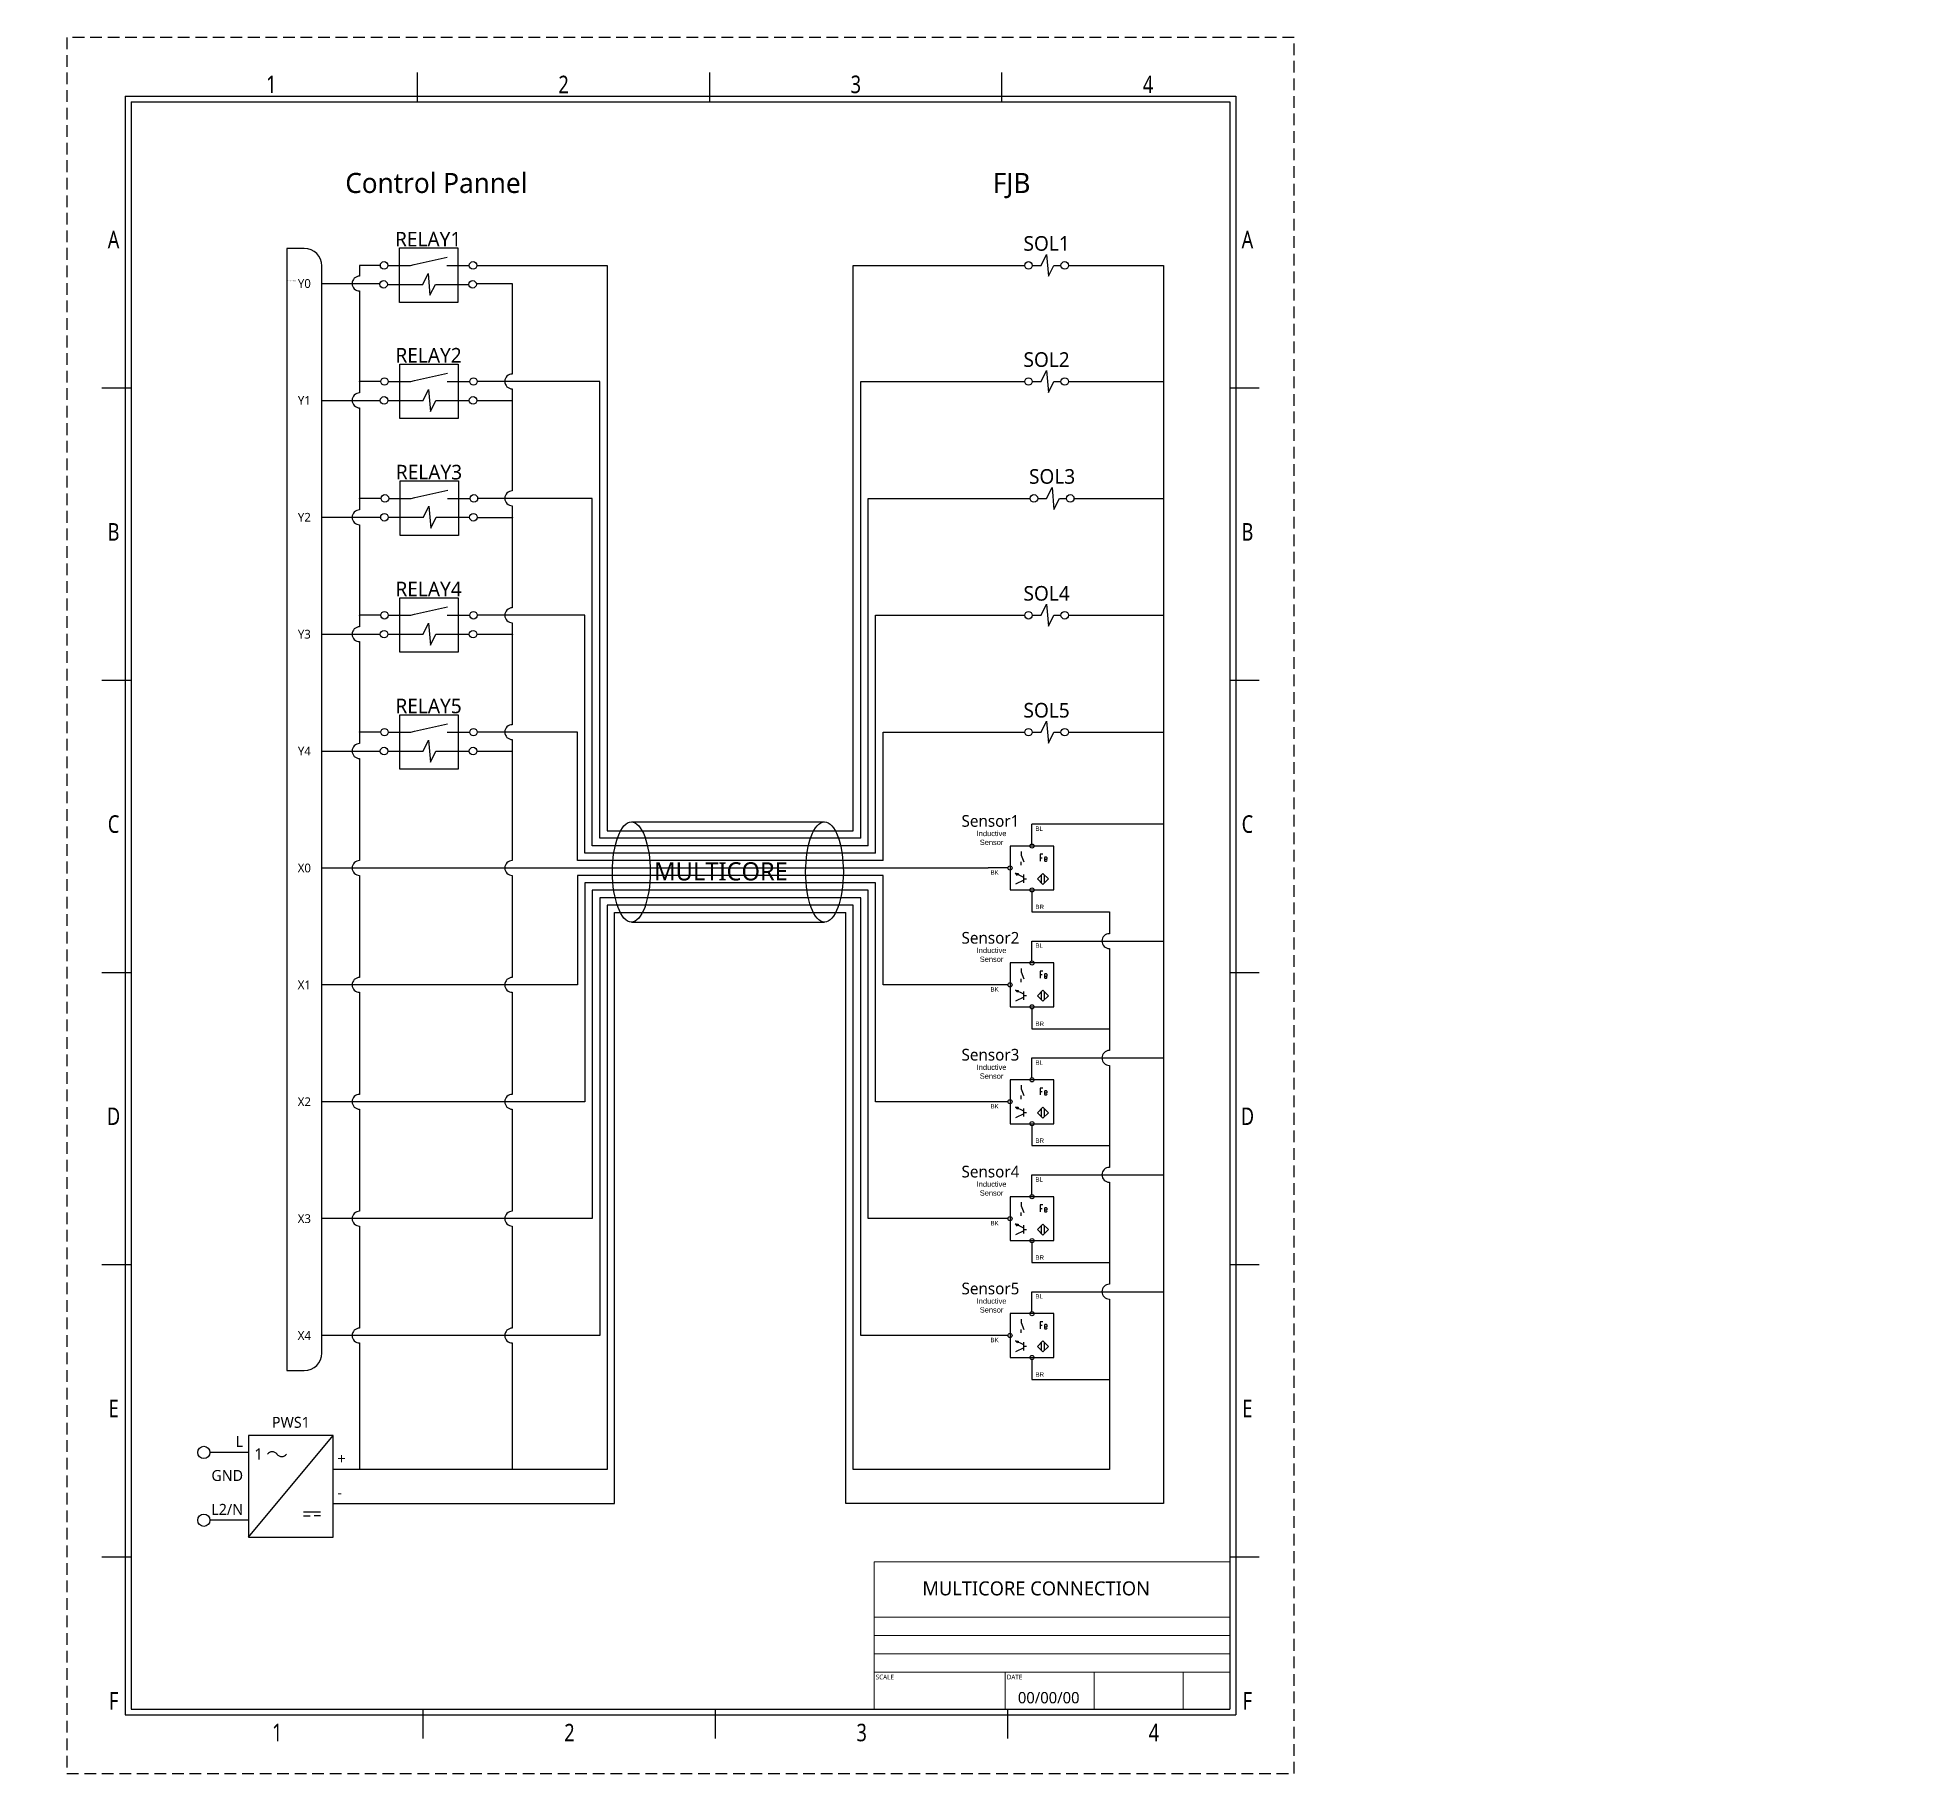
# Model space of a CAD drawing. Header units: millimetres. Extents: x -5 to 316, y 0 to 297.
import ezdxf
from ezdxf.enums import TextEntityAlignment as Align

# ---------------------------------------------------------------- set-up
doc = ezdxf.new("R2010")
doc.units = ezdxf.units.MM
doc.header["$LTSCALE"] = 4
doc.linetypes.add('DASHED', pattern=[0.75, 0.5, -0.25])
for name, color, linetype in [('COMMENT', 4, 'Continuous'), ('MISC', 2, 'Continuous'), ('RED_2.5mm^2', 1, 'Continuous'), ('SYMS', 7, 'Continuous'), ('TAGS', 194, 'Continuous'), ('TERMS', 4, 'Continuous'), ('TITLE', 4, 'Continuous'), ('ZUWAKU', 7, 'Continuous')]:
    doc.layers.add(name, color=color, linetype=linetype)
doc.layers.add('Object Lines', color=7, linetype='Continuous', lineweight=13)
doc.styles.get("Standard").update_dxf_attribs({"font": ''})
doc.styles.add('WD', font='')
doc.styles.add('WD_IEC', font='')
doc.styles.get('Standard').set_extended_font_data('Meiryo UI')
doc.styles.get('WD').set_extended_font_data('Meiryo UI')
doc.styles.get('WD_IEC').set_extended_font_data('Meiryo UI')

# ---------------------------------------------------------------- blocks, each defined once
blk = doc.blocks.new('JIS_border_a4(P)')
at = {"layer": 'ZUWAKU'}
for p, q in [((60, 286), (60, 291)), ((110, 286), (110, 291)), ((160, 286), (160, 291)), ((11, 237), (6, 237)), ((204, 237), (199, 237)), ((11, 187), (6, 187)), ((204, 187), (199, 187)), ((11, 137), (6, 137)), ((204, 137), (199, 137)), ((11, 87), (6, 87)), ((204, 87), (199, 87)), ((11, 37), (6, 37)), ((204, 37), (199, 37)), ((61, 6), (61, 11)), ((111, 6), (111, 11)), ((161, 6), (161, 11))]:
    blk.add_line(p, q, dxfattribs=at)
at = {"layer": 'ZUWAKU', "color": 5}
for p, q in [((10, 287), (10, 10)), ((10, 287), (200, 287)), ((200, 287), (200, 10)), ((11, 286), (11, 11)), ((11, 286), (199, 286)), ((199, 286), (199, 11)), ((10, 10), (200, 10)), ((11, 11), (199, 11))]:
    blk.add_line(p, q, dxfattribs=at)
at = {"layer": 'ZUWAKU', "color": 5, "linetype": 'DASHED'}
blk.add_lwpolyline([(0, 0), (210, 0), (210, 297), (0, 297)], close=True, dxfattribs=at)
at = {"layer": 'COMMENT', "width": 0.8}
for s, p in [('1', (35, 289)), ('2', (85, 289)), ('3', (135, 289)), ('4', (185, 289)), ('A', (8, 262.43)), ('A', (202, 262.43)), ('B', (8, 212.43)), ('B', (202, 212.43)), ('C', (8, 162.43)), ('C', (202, 162.43)), ('D', (8, 112.43)), ('D', (202, 112.43)), ('E', (8, 62.43)), ('E', (202, 62.43)), ('F', (8, 12.43)), ('F', (202, 12.43)), ('1', (36, 7)), ('2', (86, 7)), ('3', (136, 7)), ('4', (186, 7))]:
    blk.add_text(s, height=3, dxfattribs=at).set_placement(p, align=Align.MIDDLE)
blk = doc.blocks.new('HDV1_005')
blk.add_line((0.572, 0.162), (0.764, 0.162))
for points in [[(0.068, 0.162), (0.261, 0.162), (0.292, 0.17), (0.575, 0.233)], [(0.064, 0), (0.225, 0), (0.29, 0), (0.366, 0), (0.413, 0.094), (0.428, -0.094), (0.475, 0), (0.536, 0), (0.6, 0), (0.761, 0)]]:
    blk.add_lwpolyline(points)
blk.add_lwpolyline([(0.666, 0.311), (0.666, -0.155), (0.167, -0.155), (0.167, 0.311)], close=True)
for centre in [(0.036, 0.162), (0.797, 0.162), (0.032, 0), (0.793, 0)]:
    blk.add_circle(centre, 0.0322)
at = {"style": 'WD'}
blk.add_attdef('TAG1', text='', height=0.125, dxfattribs=at).set_placement((0.413, 0.324), align=Align.CENTER)
at = {"style": 'WD', "flags": 1}
for tag, p in [('X4TERM03', (0.004, 0.162)), ('X1TERM04', (0.829, 0.162)), ('X4TERM01', (0, 0)), ('X1TERM02', (0.825, -0.001))]:
    blk.add_attdef(tag, p, '', height=0.005, dxfattribs=at)
at = {"style": 'WD', "width": 0.8}
for tag, p in [('TERM03', (-0.051, 0.147)), ('TERM01', (-0.055, -0.015))]:
    blk.add_attdef(tag, text='', height=0.125, dxfattribs=at).set_placement(p, align=Align.TOP_RIGHT)
for tag, p in [('TERM04', (0.884, 0.147)), ('TERM02', (0.88, -0.016))]:
    blk.add_attdef(tag, text='', height=0.125, dxfattribs=at).set_placement(p, align=Align.TOP_LEFT)
blk = doc.blocks.new('HCN1_11P_5BA1')
at = {"layer": 'SYMS'}
for p, q in [((3, 6), (0, 6)), ((0, 6), (0, -186)), ((6, -183), (6, 3)), ((0, -186), (3, -186))]:
    blk.add_line(p, q, dxfattribs=at)
for centre, start, end in [((3, 3), 0, 90), ((3, -183), 270, 0)]:
    blk.add_arc(centre, 3, start, end, dxfattribs=at)
at = {"layer": 'SYMS', "ltscale": 0.25, "style": 'WD', "flags": 8}
for tag, p in [('TERM01P', (3, 0)), ('TERM02P', (3, -20))]:
    blk.add_attdef(tag, text='', height=1.5, dxfattribs=at).set_placement(p, align=Align.MIDDLE_CENTER)
at = {"layer": 'SYMS', "linetype": 'Continuous', "style": 'WD', "flags": 9}
for tag, p in [('ASSYCODE', (0.05, 0.06)), ('CAT', (0.05, 0.1)), ('MFG', (0.05, 0.08))]:
    blk.add_attdef(tag, text='', height=0.01, dxfattribs=at).set_placement(p, align=Align.CENTER)
at = {"layer": 'SYMS', "style": 'WD'}
for tag, p, height, flags in [('ACE_FLAG', (0.05, 0.15), 0.01, 9), ('FAMILY', (0.05, 0.12), 0.01, 9), ('GENDER', (0.11, 0.08), 0.01, 9), ('WDBLKNAM', (0.17, 0.12), 0.01, 9), ('X1TERM01P', (6, 0), 0.01, 1), ('X1TERM02P', (6, -20), 0.01, 1), ('X1TERM03P', (6, -40), 0.01, 1), ('X1TERM04P', (6, -60), 0.01, 1), ('X1TERM05P', (6, -80), 0.01, 1), ('X1TERM06P', (6, -100), 0.01, 1), ('X1TERM07P', (6, -120), 0.01, 1), ('X1TERM08P', (6, -140), 0.01, 1), ('X1TERM09P', (6, -160), 0.01, 1), ('X8LINK', (3, -180.38), 1.5, 1), ('X1TERM10P', (6, -180), 0.01, 1)]:
    blk.add_attdef(tag, p, '', height=height, dxfattribs=dict(at, flags=flags))
for tag, p, width in [('INST', (0.14, 1), 0.7), ('LOC', (0.14, 0.84), 0.7), ('DESC1', (0.14, 0.69), 0.7), ('XREF', (1, 0.38), 0.8)]:
    blk.add_attdef(tag, p, '', height=0.125, dxfattribs=dict(at, width=width))
at = {"layer": 'SYMS', "ltscale": 0.25, "style": 'WD'}
for tag, p, height in [('DESC2', (0.14, 0.53), 0.1), ('TAG1', (0.14, 0.38), 1.5)]:
    blk.add_attdef(tag, p, '', height=height, dxfattribs=at)
at = {"layer": 'SYMS', "color": 7, "style": 'WD'}
for tag, p in [('X1_TINY_DOT_DONT_REMOVE_01P', (6, 0)), ('X1_TINY_DOT_DONT_REMOVE_02P', (6, -20)), ('X1_TINY_DOT_DONT_REMOVE_03P', (6, -40)), ('X1_TINY_DOT_DONT_REMOVE_04P', (6, -60)), ('X1_TINY_DOT_DONT_REMOVE_05P', (6, -80)), ('X1_TINY_DOT_DONT_REMOVE_06P', (6, -100)), ('X1_TINY_DOT_DONT_REMOVE_07P', (6, -120)), ('X1_TINY_DOT_DONT_REMOVE_08P', (6, -140)), ('X1_TINY_DOT_DONT_REMOVE_09P', (6, -160)), ('X1_TINY_DOT_DONT_REMOVE_10P', (6, -180))]:
    blk.add_attdef(tag, p, '', height=0.0001, dxfattribs=at)
at = {"layer": 'SYMS', "linetype": 'Continuous', "style": 'WD', "flags": 8}
for tag, p in [('TERMDESC01P', (6.1, 0.05)), ('TERMDESC02P', (6.1, -19.95)), ('TERMDESC03P', (6.1, -39.95)), ('TERMDESC04P', (6.1, -59.95)), ('TERMDESC05P', (6.1, -79.95)), ('TERMDESC06P', (6.1, -99.95)), ('TERMDESC07P', (6.1, -119.95)), ('TERMDESC08P', (6.1, -139.95)), ('TERMDESC09P', (6.1, -159.95)), ('TERMDESC10P', (6.1, -179.95))]:
    blk.add_attdef(tag, p, '', height=0.1, dxfattribs=at)
for tag, p in [('X1WIRE01P', (6.1, -0.05)), ('X1WIRE02P', (6.1, -20.05)), ('X1WIRE03P', (6.1, -40.05)), ('X1WIRE04P', (6.1, -60.05)), ('X1WIRE05P', (6.1, -80.05)), ('X1WIRE06P', (6.1, -100.05)), ('X1WIRE07P', (6.1, -120.05)), ('X1WIRE08P', (6.1, -140.05)), ('X1WIRE09P', (6.1, -160.05)), ('X1WIRE10P', (6.1, -180.05))]:
    blk.add_attdef(tag, text='', height=0.1, dxfattribs=at).set_placement(p, align=Align.TOP_LEFT)
at = {"layer": 'SYMS', "style": 'WD', "flags": 8}
for tag, p in [('TERM03P', (3, -40)), ('TERM04P', (3, -60)), ('TERM05P', (3, -80)), ('TERM06P', (3, -100)), ('TERM07P', (3, -120)), ('TERM08P', (3, -140)), ('TERM09P', (3, -160))]:
    blk.add_attdef(tag, text='', height=1.5, dxfattribs=at).set_placement(p, align=Align.MIDDLE_CENTER)
at = {"layer": 'SYMS', "linetype": 'Continuous', "style": 'WD', "flags": 8}
blk.add_attdef('TERM10P', text='', height=0.1, dxfattribs=at).set_placement((3, -180), align=Align.MIDDLE_CENTER)
blk = doc.blocks.new('HDV1_015')
at = {"color": 7, "linetype": 'Continuous'}
for p, q in [((0.5, 0.273), (0.5, 0.5)), ((0.227, 0), (0, 0)), ((0.594, 0.117), (0.617, 0.117)), ((0.406, -0.107), (0.311, -0.06)), ((0.406, -0.139), (0.312, -0.185)), ((0.406, -0.17), (0.406, -0.076)), ((0.406, -0.123), (0.438, -0.123)), ((0.609, -0.172), (0.609, -0.078)), ((0.641, -0.172), (0.641, -0.078)), ((0.5, -0.273), (0.5, -0.5))]:
    blk.add_line(p, q, dxfattribs=at)
for points in [[(0.25, 0.25), (0.25, -0.25), (0.75, -0.25), (0.75, 0.25)], [(0.311, -0.06), (0.344, -0.063), (0.334, -0.084)], [(0.688, -0.125), (0.625, -0.062), (0.562, -0.125), (0.625, -0.187)]]:
    blk.add_lwpolyline(points, close=True, dxfattribs=at)
for points in [[(0.375, 0.188), (0.375, 0.148), (0.406, 0.07)], [(0.375, 0.031), (0.375, 0.07), (0.375, 0.07)], [(0.625, 0.156), (0.594, 0.156), (0.594, 0.078)], [(0.641, 0.101), (0.672, 0.101), (0.672, 0.117), (0.664, 0.125), (0.648, 0.125), (0.641, 0.117), (0.641, 0.086), (0.648, 0.078), (0.664, 0.078), (0.672, 0.086)]]:
    blk.add_lwpolyline(points, dxfattribs=at)
for centre in [(0.5, 0.25), (0.25, 0), (0.5, -0.25)]:
    blk.add_circle(centre, 0.0234, dxfattribs=at)
for s, insert, char_height, width, attachment_point in [('\\C7;\\fArial|b0|i0|;\\H0.050556220114231;BL', (0.582, 0.448), 0.05056, 0.11817, 5), ('\\C7;\\fArial|b0|i0|;\\H0.060668019577861;Inductive \\PSensor', (0.039, 0.424), 0.06067, 0.49999, 2), ('\\C7;\\fArial|b0|i0|;\\H0.050556220114231;BK', (0.073, -0.051), 0.05056, 0.12587, 5), ('\\C7;\\fArial|b0|i0|;\\H0.050556220114231;BR', (0.588, -0.444), 0.05056, 0.1297, 5)]:
    blk.add_mtext(s, dxfattribs=dict(insert=insert, char_height=char_height, width=width, attachment_point=attachment_point))
at = {"style": 'WD'}
blk.add_attdef('TAG1', text='', height=0.125, dxfattribs=at).set_placement((0.026, 0.47), align=Align.CENTER)
at = {"style": 'WD', "width": 0.8}
blk.add_attdef('TERM02', text='', height=0.125, dxfattribs=at).set_placement((0.465, 0.515), align=Align.RIGHT)
at = {"style": 'WD', "flags": 1}
for tag, p in [('X2TERM02', (0.5, 0.5)), ('X4TERM01', (0, 0)), ('X8TERM03', (0.5, -0.5))]:
    blk.add_attdef(tag, p, '', height=0.005, dxfattribs=at)
at = {"style": 'WD', "width": 0.8}
for tag, p in [('TERM01', (-0.055, -0.015)), ('TERM03', (0.465, -0.515))]:
    blk.add_attdef(tag, text='', height=0.125, dxfattribs=at).set_placement(p, align=Align.TOP_RIGHT)
blk = doc.blocks.new('HSV1')
for p, q in [((-0.123, 0), (-0.047, 0)), ((-0.047, 0), (0, 0.094)), ((0, 0.094), (0.016, -0.094)), ((0.016, -0.094), (0.062, 0)), ((0.062, 0), (0.123, 0))]:
    blk.add_line(p, q)
for centre in [(-0.155, 0), (0.155, 0)]:
    blk.add_circle(centre, 0.0322)
at = {"style": 'WD', "width": 0.7}
for tag, p in [('INST', (0, 0.451)), ('LOC', (0, 0.281))]:
    blk.add_attdef(tag, text='', height=0.125, dxfattribs=at).set_placement(p, align=Align.CENTER)
at = {"style": 'WD'}
blk.add_attdef('TAG1', text='', height=0.125, dxfattribs=at).set_placement((0, 0.125), align=Align.CENTER)
for tag, p, height, flags in [('X4TERM01', (-0.188, 0), 0.0125, 1), ('FAMILY', (0.129, 0.108), 0.01, 9), ('X1TERM02', (0.188, 0), 0.0125, 1)]:
    blk.add_attdef(tag, p, '', height=height, dxfattribs=dict(at, flags=flags))
at = {"linetype": 'Continuous', "style": 'WD', "flags": 9}
for tag, p in [('ASSYCODE', (0.156, 0.047)), ('MFG', (0.156, 0.067)), ('CAT', (0.156, 0.087))]:
    blk.add_attdef(tag, text='', height=0.01, dxfattribs=at).set_placement(p, align=Align.CENTER)
at = {"style": 'WD'}
for tag, p, width in [('DESC1', (1.125, 0), 0.9), ('DESC2', (1.125, -0.156), 0.9), ('DESC3', (1.125, -0.312), 0.9), ('XREF', (1.133, -0.473), 0.8), ('WDTAGALT', (1.133, -0.629), 0.8)]:
    blk.add_attdef(tag, p, '', height=0.125, dxfattribs=dict(at, width=width))
at = {"linetype": 'Continuous', "style": 'WD', "flags": 8}
blk.add_attdef('TERM01', text='', height=0.125, dxfattribs=at).set_placement((-0.25, -0.031), align=Align.TOP_RIGHT)
blk.add_attdef('TERM02', text='', height=0.125, dxfattribs=at).set_placement((0.25, -0.031), align=Align.TOP_LEFT)
at = {"style": 'WD'}
blk.add_attdef('RATING1', (0.078, -0.313), '', height=0.125, dxfattribs=at)
blk = doc.blocks.new('WDDOT')
for radius in [0.03, 0.0187, 0.00929]:
    blk.add_circle((0, 0), radius)
blk = doc.blocks.new('HPW1_1PH')
for p, q in [((0, -0.967), (0.967, 0.193)), ((0.629, -0.677), (0.823, -0.677)), ((0.629, -0.725), (0.702, -0.725)), ((0.823, -0.725), (0.75, -0.725))]:
    blk.add_line(p, q)
blk.add_lwpolyline([(0.967, 0.193), (0, 0.193), (0, -0.967), (0.967, -0.967)], close=True)
for centre, start, end in [((0.271, -0.06), 36.8699, 143.1301), ((0.379, 0.021), 216.8699, 323.1301)]:
    blk.add_arc(centre, 0.0677, start, end)
at = {"style": 'WD_IEC'}
blk.add_text('1', height=0.13, dxfattribs=at).set_placement((0.163, -0.019), align=Align.MIDDLE_RIGHT)
at = {"style": 'WD', "width": 0.7}
for tag, p in [('INST', (0.484, 0.656)), ('LOC', (0.484, 0.469)), ('RATING1', (0.484, -1.188)), ('DESC1', (0.484, -1.375)), ('DESC2', (0.484, -1.562)), ('DESC3', (0.484, -1.75))]:
    blk.add_attdef(tag, text='', height=0.125, dxfattribs=at).set_placement(p, align=Align.CENTER)
at = {"style": 'WD'}
blk.add_attdef('TAG1', text='', height=0.125, dxfattribs=at).set_placement((0.484, 0.281), align=Align.CENTER)
at = {"style": 'WD', "flags": 8}
for tag, p in [('TERM01', (-0.062, 0.062)), ('TERM02', (-0.062, -0.325)), ('TERM03', (-0.062, -0.712))]:
    blk.add_attdef(tag, text='', height=0.125, dxfattribs=at).set_placement(p, align=Align.RIGHT)
at = {"style": 'WD'}
for tag, p, height, flags in [('X4TERM01', (0, 0), 0.0193, 1), ('X1TERM04', (0.967, -0.193), 0.0193, 1), ('TERM04', (1.014, -0.132), 0.125, 8), ('X4TERM02', (0, -0.387), 0.0193, 1), ('TERM05', (1.014, -0.519), 0.125, 8), ('X1TERM05', (0.967, -0.58), 0.0193, 1), ('X4TERM03', (0, -0.774), 0.0193, 1)]:
    blk.add_attdef(tag, p, '', height=height, dxfattribs=dict(at, flags=flags))
at = {"style": 'WD', "flags": 9}
for tag, p in [('ASSYCODE', (0.484, 0.114)), ('FAMILY', (0.484, 0.09)), ('MFG', (0.484, 0.16)), ('CAT', (0.484, 0.138))]:
    blk.add_attdef(tag, text='', height=0.0155, dxfattribs=at).set_placement(p, align=Align.CENTER)
blk = doc.blocks.new('HT0_02')
blk.add_circle((0, 0), 0.0699)
at = {"style": 'WD', "flags": 1}
for tag, p in [('X4TERM01', (-0.07, 0)), ('X2TERM01', (0, 0.07)), ('X1TERM01', (0.07, 0)), ('X8TERM01', (0, -0.07))]:
    blk.add_attdef(tag, p, '', height=0.01, dxfattribs=at)

msp = doc.modelspace()

# ---------------------------------------------------------------- linework, layer by layer
for p, q in [((96.59, 162.82), (129.64, 162.82)), ((96.59, 145.66), (129.64, 145.66))]:
    msp.add_line(p, q)
for centre in [(96.59, 154.24), (129.64, 154.24)]:
    msp.add_ellipse(centre, major_axis=(0, -8.58), ratio=0.376126)
at = {"layer": 'Object Lines'}
for p, q in [((199, 26.76), (138.15, 26.76)), ((199, 23.61), (138.15, 23.61)), ((199, 20.46), (138.15, 20.46)), ((199, 17.31), (138.15, 17.31)), ((160.57, 11), (160.57, 17.31)), ((191, 11), (191, 17.31))]:
    msp.add_line(p, q, dxfattribs=at)
for points in [[(199, 11), (199, 36.22), (138.15, 36.22), (138.15, 11)], [(175.78, 17.31), (175.78, 11)]]:
    msp.add_lwpolyline(points, close=True, dxfattribs=at)
at = {"layer": 'RED_2.5mm^2'}
for p, q in [((43.64, 254.92), (53.57, 254.92)), ((43.64, 254.78), (43.64, 254.78)), ((53.71, 238.16), (50.09, 238.16)), ((171.39, 238.16), (187.64, 238.16)), ((43.64, 234.92), (53.64, 234.92)), ((70.14, 234.9), (76.21, 234.9)), ((53.78, 218.16), (50.09, 218.16)), ((172.33, 218.16), (187.64, 218.16)), ((43.64, 214.92), (53.71, 214.92)), ((70.21, 214.9), (76.21, 214.9)), ((53.71, 198.16), (50.09, 198.16)), ((171.39, 198.16), (187.64, 198.16)), ((43.64, 194.92), (53.64, 194.92)), ((70.14, 194.9), (76.21, 194.9)), ((53.71, 178.16), (50.09, 178.16)), ((171.39, 178.16), (187.64, 178.16)), ((43.64, 174.92), (53.64, 174.92)), ((70.14, 174.9), (76.21, 174.9)), ((165.14, 162.47), (187.64, 162.47)), ((43.64, 154.92), (157.64, 154.92)), ((165.14, 142.41), (187.64, 142.41)), ((165.14, 127.42), (178.38, 127.42)), ((165.14, 122.42), (187.64, 122.42)), ((165.14, 107.42), (178.38, 107.42)), ((165.14, 102.42), (187.64, 102.42)), ((165.14, 87.42), (178.38, 87.42)), ((165.14, 82.42), (187.64, 82.42)), ((165.14, 67.42), (178.38, 67.42)), ((31.09, 54.92), (24.5, 54.92)), ((31.09, 43.31), (24.5, 43.31))]:
    msp.add_line(p, q, dxfattribs=at)
for points in [[(53.64, 258.03), (50.09, 258.03), (50.09, 256.19, 1), (50.09, 253.65), (50.09, 236.19, 1), (50.09, 233.65), (50.09, 216.19, 1), (50.09, 213.65), (50.09, 196.19, 1), (50.09, 193.65), (50.09, 176.19, 1), (50.09, 173.65), (50.09, 156.19, 1), (50.09, 153.65), (50.09, 136.19, 1), (50.09, 133.65), (50.09, 116.19, 1), (50.09, 113.65), (50.09, 96.19, 1), (50.09, 93.65), (50.09, 76.19, 1), (50.09, 73.65), (50.09, 52.01)], [(70.07, 254.92), (76.21, 254.92), (76.21, 239.43, 1), (76.21, 236.89), (76.21, 219.43, 1), (76.21, 216.89), (76.21, 199.43, 1), (76.21, 196.89), (76.21, 179.43, 1), (76.21, 176.89), (76.21, 156.19, 1), (76.21, 153.65), (76.21, 136.19, 1), (76.21, 133.65), (76.21, 116.19, 1), (76.21, 113.65), (76.21, 96.19, 1), (76.21, 93.65), (76.21, 76.19, 1), (76.21, 73.65), (76.21, 52.01)], [(165.14, 147.42), (178.38, 147.42), (178.38, 143.68, 1), (178.38, 141.14), (178.38, 123.69, 1), (178.38, 121.15), (178.38, 103.69, 1), (178.38, 101.15), (178.38, 83.69, 1), (178.38, 81.15), (178.38, 52.01), (134.57, 52.01), (134.57, 148.57)]]:
    msp.add_lwpolyline(points, format="xyb", dxfattribs=at)
for points in [[(70.14, 258.03), (92.45, 258.03), (92.45, 161.27), (134.57, 161.27)], [(171.39, 258.03), (187.64, 258.03), (187.64, 46.21), (133.3, 46.21), (133.3, 147.3)], [(134.57, 161.27), (134.57, 258.03), (163.89, 258.03)], [(135.84, 160), (91.18, 160), (91.18, 238.16), (70.21, 238.16)], [(135.84, 160), (135.84, 238.16), (163.89, 238.16)], [(137.11, 158.73), (89.91, 158.73), (89.91, 218.16), (70.29, 218.16)], [(137.11, 158.73), (137.11, 218.16), (164.83, 218.16)], [(138.38, 157.46), (88.64, 157.46), (88.64, 198.16), (70.21, 198.16)], [(138.38, 157.46), (138.38, 198.16), (163.89, 198.16)], [(139.65, 156.19), (87.37, 156.19), (87.37, 178.16), (70.21, 178.16)], [(139.65, 156.19), (139.65, 178.16), (163.89, 178.16)], [(139.65, 153.65), (87.37, 153.65), (87.37, 134.92), (43.64, 134.92)], [(138.38, 152.38), (88.64, 152.38), (88.64, 114.92), (43.64, 114.92)], [(137.11, 151.11), (89.91, 151.11), (89.91, 94.92), (43.64, 94.92)], [(157.64, 94.92), (137.11, 94.92), (137.11, 151.11)], [(157.64, 114.92), (138.38, 114.92), (138.38, 152.38)], [(157.64, 134.92), (139.65, 134.92), (139.65, 153.65)], [(135.84, 149.84), (91.18, 149.84), (91.18, 74.92), (43.64, 74.92)], [(134.57, 148.57), (92.45, 148.57), (92.45, 52.01), (45.6, 52.01)], [(157.64, 74.92), (135.84, 74.92), (135.84, 149.84)], [(45.6, 46.21), (93.72, 46.21), (93.72, 147.3), (133.3, 147.3)]]:
    msp.add_lwpolyline(points, dxfattribs=at)

# ---------------------------------------------------------------- block references
msp.add_blockref('JIS_border_a4(P)', (0, 0))
at = {"layer": 'SYMS'}
ref = msp.add_blockref('HDV1_005', (53.57, 254.78), dxfattribs=dict(at, xscale=20, yscale=20, zscale=20))
ref.add_attrib('TAG1', 'RELAY1', dxfattribs={"layer": 'TAGS', "height": 2.5, "style": 'WD'}).set_placement((61.83, 261.26), align=Align.CENTER)
ref = msp.add_blockref('HCN1_11P_5BA1', (37.64, 254.92), dxfattribs=at)
ref.add_attrib('TAG1', 'DELTA SS2 PLC', (37.78, 255.29), dxfattribs={"layer": 'TAGS', "color": 0, "height": 0.15, "style": 'WD'})
ref.add_attrib('X1_TINY_DOT_DONT_REMOVE_01P', '.', (43.64, 254.92), dxfattribs={"layer": 'MISC', "color": 7, "height": 0.0001, "style": 'WD'})
ref.add_attrib('TERM01P', 'Y0', dxfattribs={"layer": 'TERMS', "linetype": 'Continuous', "height": 1.5, "style": 'WD', "flags": 8}).set_placement((40.64, 254.92), align=Align.MIDDLE_CENTER)
ref.add_attrib('X1_TINY_DOT_DONT_REMOVE_02P', '.', (43.64, 234.92), dxfattribs={"layer": 'MISC', "color": 7, "height": 0.0001, "style": 'WD'})
ref.add_attrib('TERM02P', 'Y1', dxfattribs={"layer": 'TERMS', "linetype": 'Continuous', "height": 1.5, "style": 'WD', "flags": 8}).set_placement((40.64, 234.92), align=Align.MIDDLE_CENTER)
ref.add_attrib('X1_TINY_DOT_DONT_REMOVE_03P', '.', (43.64, 214.92), dxfattribs={"layer": 'MISC', "color": 7, "height": 0.0001, "style": 'WD'})
ref.add_attrib('TERM03P', 'Y2', dxfattribs={"layer": 'TERMS', "linetype": 'Continuous', "height": 1.5, "style": 'WD', "flags": 8}).set_placement((40.64, 214.92), align=Align.MIDDLE_CENTER)
ref.add_attrib('X1_TINY_DOT_DONT_REMOVE_04P', '.', (43.64, 194.92), dxfattribs={"layer": 'MISC', "color": 7, "height": 0.0001, "style": 'WD'})
ref.add_attrib('TERM04P', 'Y3', dxfattribs={"layer": 'TERMS', "linetype": 'Continuous', "height": 1.5, "style": 'WD', "flags": 8}).set_placement((40.64, 194.92), align=Align.MIDDLE_CENTER)
ref.add_attrib('X1_TINY_DOT_DONT_REMOVE_05P', '.', (43.64, 174.92), dxfattribs={"layer": 'MISC', "color": 7, "height": 0.0001, "style": 'WD'})
ref.add_attrib('TERM05P', 'Y4', dxfattribs={"layer": 'TERMS', "linetype": 'Continuous', "height": 1.5, "style": 'WD', "flags": 8}).set_placement((40.64, 174.92), align=Align.MIDDLE_CENTER)
ref.add_attrib('X1_TINY_DOT_DONT_REMOVE_06P', '.', (43.64, 154.92), dxfattribs={"layer": 'MISC', "color": 7, "height": 0.0001, "style": 'WD'})
ref.add_attrib('TERM06P', 'X0', dxfattribs={"layer": 'TERMS', "linetype": 'Continuous', "height": 1.5, "style": 'WD', "flags": 8}).set_placement((40.64, 154.92), align=Align.MIDDLE_CENTER)
ref.add_attrib('X1_TINY_DOT_DONT_REMOVE_07P', '.', (43.64, 134.92), dxfattribs={"layer": 'MISC', "color": 7, "height": 0.0001, "style": 'WD'})
ref.add_attrib('TERM07P', 'X1', dxfattribs={"layer": 'TERMS', "linetype": 'Continuous', "height": 1.5, "style": 'WD', "flags": 8}).set_placement((40.64, 134.92), align=Align.MIDDLE_CENTER)
ref.add_attrib('X1_TINY_DOT_DONT_REMOVE_08P', '.', (43.64, 114.92), dxfattribs={"layer": 'MISC', "color": 7, "height": 0.0001, "style": 'WD'})
ref.add_attrib('TERM08P', 'X2', dxfattribs={"layer": 'TERMS', "linetype": 'Continuous', "height": 1.5, "style": 'WD', "flags": 8}).set_placement((40.64, 114.92), align=Align.MIDDLE_CENTER)
ref.add_attrib('X1_TINY_DOT_DONT_REMOVE_09P', '.', (43.64, 94.92), dxfattribs={"layer": 'MISC', "color": 7, "height": 0.0001, "style": 'WD'})
ref.add_attrib('TERM09P', 'X3', dxfattribs={"layer": 'TERMS', "linetype": 'Continuous', "height": 1.5, "style": 'WD', "flags": 8}).set_placement((40.64, 94.92), align=Align.MIDDLE_CENTER)
ref.add_attrib('X1_TINY_DOT_DONT_REMOVE_10P', '.', (43.64, 74.92), dxfattribs={"layer": 'MISC', "color": 7, "height": 0.0001, "style": 'WD'})
ref.add_attrib('TERM10P', 'X4', dxfattribs={"layer": 'TERMS', "linetype": 'Continuous', "height": 1.5, "style": 'WD', "flags": 8}).set_placement((40.64, 74.92), align=Align.MIDDLE_CENTER)
ref = msp.add_blockref('HSV1', (167.64, 258.03), dxfattribs=dict(at, xscale=20, yscale=20, zscale=20))
ref.add_attrib('TAG1', 'SOL1', dxfattribs={"layer": 'TAGS', "height": 2.5, "style": 'WD'}).set_placement((167.64, 260.53), align=Align.CENTER)
ref = msp.add_blockref('HDV1_005', (53.64, 234.92), dxfattribs=dict(at, xscale=20, yscale=20, zscale=20))
ref.add_attrib('TAG1', 'RELAY2', dxfattribs={"layer": 'TAGS', "height": 2.5, "style": 'WD'}).set_placement((61.9, 241.4), align=Align.CENTER)
ref = msp.add_blockref('HSV1', (167.64, 238.16), dxfattribs=dict(at, xscale=20, yscale=20, zscale=20))
ref.add_attrib('TAG1', 'SOL2', dxfattribs={"layer": 'TAGS', "height": 2.5, "style": 'WD'}).set_placement((167.64, 240.66), align=Align.CENTER)
for p in [(50.09, 238.16), (187.64, 238.16), (76.21, 234.9), (50.09, 218.16), (187.64, 218.16), (76.21, 214.9), (50.09, 198.16), (187.64, 198.16), (76.21, 194.9), (50.09, 178.16), (187.64, 178.16), (76.21, 174.9), (187.64, 162.47), (187.64, 142.41), (187.64, 122.42), (187.64, 102.42), (187.64, 82.42)]:
    msp.add_blockref('WDDOT', p, dxfattribs=at)
ref = msp.add_blockref('HDV1_005', (53.71, 214.92), dxfattribs=dict(at, xscale=20, yscale=20, zscale=20))
ref.add_attrib('TAG1', 'RELAY3', dxfattribs={"layer": 'TAGS', "height": 2.5, "style": 'WD'}).set_placement((61.97, 221.4), align=Align.CENTER)
ref = msp.add_blockref('HSV1', (168.58, 218.16), dxfattribs=dict(at, xscale=20, yscale=20, zscale=20))
ref.add_attrib('TAG1', 'SOL3', dxfattribs={"layer": 'TAGS', "height": 2.5, "style": 'WD'}).set_placement((168.58, 220.66), align=Align.CENTER)
ref = msp.add_blockref('HDV1_005', (53.64, 194.92), dxfattribs=dict(at, xscale=20, yscale=20, zscale=20))
ref.add_attrib('TAG1', 'RELAY4', dxfattribs={"layer": 'TAGS', "height": 2.5, "style": 'WD'}).set_placement((61.9, 201.4), align=Align.CENTER)
ref = msp.add_blockref('HSV1', (167.64, 198.16), dxfattribs=dict(at, xscale=20, yscale=20, zscale=20))
ref.add_attrib('TAG1', 'SOL4', dxfattribs={"layer": 'TAGS', "height": 2.5, "style": 'WD'}).set_placement((167.64, 200.66), align=Align.CENTER)
ref = msp.add_blockref('HDV1_005', (53.64, 174.92), dxfattribs=dict(at, xscale=20, yscale=20, zscale=20))
ref.add_attrib('TAG1', 'RELAY5', dxfattribs={"layer": 'TAGS', "height": 2.5, "style": 'WD'}).set_placement((61.9, 181.4), align=Align.CENTER)
ref = msp.add_blockref('HSV1', (167.64, 178.16), dxfattribs=dict(at, xscale=20, yscale=20, zscale=20))
ref.add_attrib('TAG1', 'SOL5', dxfattribs={"layer": 'TAGS', "height": 2.5, "style": 'WD'}).set_placement((167.64, 180.66), align=Align.CENTER)
ref = msp.add_blockref('HDV1_015', (157.64, 154.92), dxfattribs=dict(at, xscale=15, yscale=15, zscale=15))
ref.add_attrib('TAG1', 'Sensor1', dxfattribs={"layer": 'TAGS', "height": 2, "style": 'WD'}).set_placement((158.03, 161.97), align=Align.CENTER)
ref = msp.add_blockref('HDV1_015', (157.64, 134.92), dxfattribs=dict(at, xscale=15, yscale=15, zscale=15))
ref.add_attrib('TAG1', 'Sensor2', dxfattribs={"layer": 'TAGS', "height": 2, "style": 'WD'}).set_placement((158.03, 141.97), align=Align.CENTER)
ref = msp.add_blockref('HDV1_015', (157.64, 114.92), dxfattribs=dict(at, xscale=15, yscale=15, zscale=15))
ref.add_attrib('TAG1', 'Sensor3', dxfattribs={"layer": 'TAGS', "height": 2, "style": 'WD'}).set_placement((158.03, 121.97), align=Align.CENTER)
ref = msp.add_blockref('HDV1_015', (157.64, 94.92), dxfattribs=dict(at, xscale=15, yscale=15, zscale=15))
ref.add_attrib('TAG1', 'Sensor4', dxfattribs={"layer": 'TAGS', "height": 2, "style": 'WD'}).set_placement((158.03, 101.97), align=Align.CENTER)
ref = msp.add_blockref('HDV1_015', (157.64, 74.92), dxfattribs=dict(at, xscale=15, yscale=15, zscale=15))
ref.add_attrib('TAG1', 'Sensor5', dxfattribs={"layer": 'TAGS', "height": 2, "style": 'WD'}).set_placement((158.03, 81.97), align=Align.CENTER)
ref = msp.add_blockref('HPW1_1PH', (31.09, 54.92), dxfattribs=dict(at, xscale=15, yscale=15, zscale=15))
ref.add_attrib('TERM01', 'L', dxfattribs={"layer": 'TERMS', "height": 1.88, "style": 'WD', "flags": 8}).set_placement((30.16, 55.84), align=Align.RIGHT)
ref.add_attrib('TERM02', 'GND', dxfattribs={"layer": 'TERMS', "height": 1.875, "style": 'WD', "flags": 8}).set_placement((30.16, 50.04), align=Align.RIGHT)
ref.add_attrib('TERM03', 'L2/N', dxfattribs={"layer": 'TERMS', "height": 1.875, "style": 'WD', "flags": 8}).set_placement((30.16, 44.24), align=Align.RIGHT)
ref.add_attrib('TERM04', '+', (46.3, 52.94), dxfattribs={"layer": 'TERMS', "height": 1.88, "style": 'WD', "flags": 8})
ref.add_attrib('TERM05', '-', (46.3, 47.14), dxfattribs={"layer": 'TERMS', "height": 1.88, "style": 'WD', "flags": 8})
ref.add_attrib('TAG1', 'PWS1', dxfattribs={"layer": 'TAGS', "height": 1.875, "style": 'WD'}).set_placement((38.34, 59.13), align=Align.CENTER)
at = {"layer": 'SYMS', "xscale": 15, "yscale": 15, "zscale": 15}
for p in [(23.45, 54.92), (23.45, 43.31)]:
    msp.add_blockref('HT0_02', p, dxfattribs=at)

# ---------------------------------------------------------------- texts
for s, height, p in [('Control Pannel', 3.4287, (47.65, 270.41)), ('FJB', 3.429, (158.43, 270.41)), ('MULTICORE', 3.111, (100.49, 152.79)), ('SCALE', 0.809, (138.4, 16.09)), ('DATE', 0.809, (160.82, 16.09))]:
    msp.add_text(s, height=height).set_placement(p)
at = {"insert": (146.38, 32.86), "char_height": 2.3986, "attachment_point": 1}
msp.add_mtext_dynamic_manual_height_columns('MULTICORE CONNECTION', width=56.9275, gutter_width=4, heights=[0.816], dxfattribs=at)
at = {"layer": 'Object Lines'}
msp.add_attdef('00/00/00', text='00/00/00', height=1.94, dxfattribs=at).set_placement((168, 12.96), align=Align.MIDDLE_CENTER)
at = {"layer": 'TITLE', "flags": 1}
for p, height in [((11, 11), 2.05), ((-5, 6), 3), ((316.46, 6), 3)]:
    msp.add_attdef('', p, '', height=height, dxfattribs=at)

doc.saveas('drawing.dxf')
